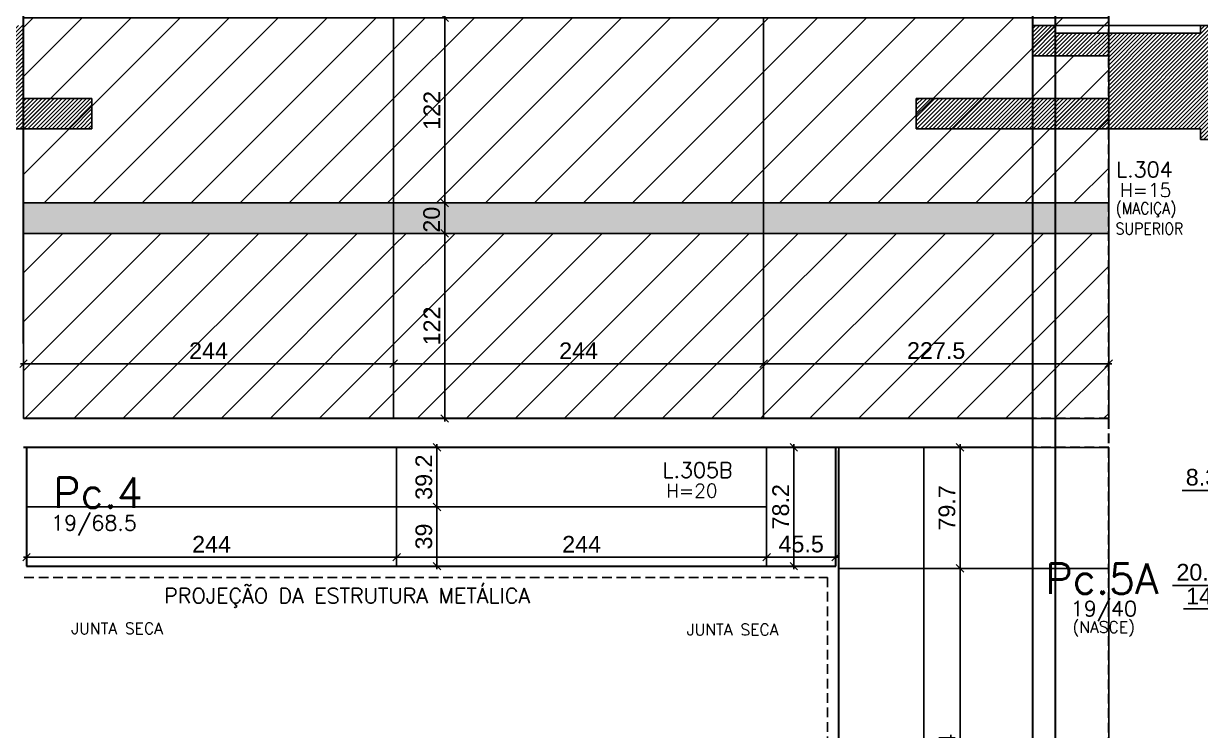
# Model space of a CAD drawing. Extents: x 534 to 8035, y 2354 to 7562.
# Drawn here: x 4209 to 4985, y 6268 to 6733 of the extents above; entities that cross this region are included whole.
import ezdxf

# ---------------------------------------------------------------- set-up
doc = ezdxf.new("R2010")
doc.units = 0
doc.linetypes.add('HIDDEN', pattern=[9.525, 6.35, -3.175])
doc.layers.get('0').update_dxf_attribs({"color": 9, "linetype": 'CONTINUOUS'})
doc.layers.get('DEFPOINTS').update_dxf_attribs({"linetype": 'CONTINUOUS'})
for name, color, linetype in [('CORTE-FORMA', 1, 'CONTINUOUS'), ('ESTRUTURA METALICA', 80, 'HIDDEN'), ('FO-TEXTO-LAJES', 152, 'CONTINUOUS'), ('Painéis', 200, 'CONTINUOUS'), ('Reaproveitamento', 251, 'CONTINUOUS'), ('TEXTO', 3, 'CONTINUOUS'), ('TIRAS REESCORAMENTO', 252, 'CONTINUOUS')]:
    doc.layers.add(name, color=color, linetype=linetype)
doc.layers.add('FO-Textos dos pilares', color=3, linetype='CONTINUOUS', lineweight=20)
doc.layers.add('FO-Vigas', color=2, linetype='CONTINUOUS', lineweight=30)
doc.styles.add('ARIAL', font='arial.ttf')
doc.styles.add('ROMANS', font='romans.shx')
doc.dimstyles.new('COTA LAJE', dxfattribs={"dimtxt": 11, "dimasz": 5, "dimexe": 2, "dimexo": 3, "dimgap": 3, "dimtad": 3, "dimdec": 1, "dimzin": 12, "dimdsep": 46, "dimtxsty": 'ARIAL', "dimblk": 'OBLIQUE', "dimcen": 10, "dimdle": 2, "dimclrd": 5, "dimclre": 5, "dimclrt": 2, "dimadec": 0, "dimazin": 3, "dimtfac": 1, "dimtdec": 1, "dimtmove": 0, "dimatfit": 3, "dimldrblk": 'OBLIQUE', "dimfxl": 1, "dimlwd": -1, "dimlwe": -1, "dimarcsym": 1})

# ---------------------------------------------------------------- blocks, each defined once
blk = doc.blocks.new('_Oblique')
at = {"color": 0, "linetype": 'ByBlock', "lineweight": -2}
blk.add_line((-0.5, -0.5), (0.5, 0.5), dxfattribs=at)
blk = doc.blocks.new('*D412')
at = {"layer": 'DEFPOINTS', "color": 0, "linetype": 'Continuous', "transparency": 16777216}
for p in [(4453.15, 6509.21), (4209.18, 6473.11), (4453.15, 6473.11)]:
    blk.add_point(p, dxfattribs=at)
at = {"layer": 'Painéis', "color": 5, "linetype": 'Continuous', "transparency": 16777216}
for p, q in [((4209.18, 6476.11), (4209.18, 6511.21)), ((4453.15, 6476.11), (4453.15, 6511.21)), ((4207.18, 6509.21), (4455.15, 6509.21))]:
    blk.add_line(p, q, dxfattribs=at)
at = {"layer": 'Painéis', "color": 5, "linetype": 'Continuous', "transparency": 16777216, "xscale": 5, "yscale": 5, "zscale": 5, "rotation": 180}
blk.add_blockref('_Oblique', (4209.18, 6509.21), dxfattribs=at)
at = {"layer": 'Painéis', "color": 5, "linetype": 'Continuous', "transparency": 16777216, "xscale": 5, "yscale": 5, "zscale": 5}
blk.add_blockref('_Oblique', (4453.15, 6509.21), dxfattribs=at)
at = {"layer": 'Painéis', "color": 2, "linetype": 'Continuous', "transparency": 16777216, "insert": (4331.16, 6517.73), "char_height": 11, "attachment_point": 5, "style": 'ARIAL'}
blk.add_mtext('244', dxfattribs=at)
blk = doc.blocks.new('*D413')
at = {"layer": 'DEFPOINTS', "color": 0, "linetype": 'Continuous', "transparency": 16777216}
for p in [(4697.15, 6509.21), (4453.15, 6473.11), (4697.15, 6473.11)]:
    blk.add_point(p, dxfattribs=at)
at = {"layer": 'Painéis', "color": 5, "linetype": 'Continuous', "transparency": 16777216}
for p, q in [((4453.15, 6476.11), (4453.15, 6511.21)), ((4697.15, 6476.11), (4697.15, 6511.21)), ((4451.15, 6509.21), (4699.15, 6509.21))]:
    blk.add_line(p, q, dxfattribs=at)
at = {"layer": 'Painéis', "color": 5, "linetype": 'Continuous', "transparency": 16777216, "xscale": 5, "yscale": 5, "zscale": 5, "rotation": 180}
blk.add_blockref('_Oblique', (4453.15, 6509.21), dxfattribs=at)
at = {"layer": 'Painéis', "color": 5, "linetype": 'Continuous', "transparency": 16777216, "xscale": 5, "yscale": 5, "zscale": 5}
blk.add_blockref('_Oblique', (4697.15, 6509.21), dxfattribs=at)
at = {"layer": 'Painéis', "color": 2, "linetype": 'Continuous', "transparency": 16777216, "insert": (4575.15, 6517.73), "char_height": 11, "attachment_point": 5, "style": 'ARIAL'}
blk.add_mtext('244', dxfattribs=at)
blk = doc.blocks.new('*D414')
at = {"layer": 'DEFPOINTS', "color": 0, "linetype": 'Continuous', "transparency": 16777216}
for p in [(4924.68, 6509.21), (4697.15, 6473.11), (4924.68, 6473.11)]:
    blk.add_point(p, dxfattribs=at)
at = {"layer": 'Painéis', "color": 5, "linetype": 'Continuous', "transparency": 16777216}
for p, q in [((4697.15, 6476.11), (4697.15, 6511.21)), ((4924.68, 6476.11), (4924.68, 6511.21)), ((4695.15, 6509.21), (4926.68, 6509.21))]:
    blk.add_line(p, q, dxfattribs=at)
at = {"layer": 'Painéis', "color": 5, "linetype": 'Continuous', "transparency": 16777216, "xscale": 5, "yscale": 5, "zscale": 5, "rotation": 180}
blk.add_blockref('_Oblique', (4697.15, 6509.21), dxfattribs=at)
at = {"layer": 'Painéis', "color": 5, "linetype": 'Continuous', "transparency": 16777216, "xscale": 5, "yscale": 5, "zscale": 5}
blk.add_blockref('_Oblique', (4924.68, 6509.21), dxfattribs=at)
at = {"layer": 'Painéis', "color": 2, "linetype": 'Continuous', "transparency": 16777216, "insert": (4810.91, 6517.83), "char_height": 11, "attachment_point": 5, "style": 'ARIAL'}
blk.add_mtext('227.5', dxfattribs=at)
blk = doc.blocks.new('*D415')
at = {"layer": 'DEFPOINTS', "color": 0, "linetype": 'Continuous', "transparency": 16777216}
for p in [(4453.18, 6595.11), (4486.91, 6595.11), (4453.15, 6473.11)]:
    blk.add_point(p, dxfattribs=at)
at = {"layer": 'Painéis', "color": 5, "linetype": 'Continuous', "transparency": 16777216}
for p, q in [((4486.91, 6471.11), (4486.91, 6597.11)), ((4456.18, 6595.11), (4488.91, 6595.11)), ((4456.15, 6473.11), (4488.91, 6473.11))]:
    blk.add_line(p, q, dxfattribs=at)
at = {"layer": 'Painéis', "color": 5, "linetype": 'Continuous', "transparency": 16777216, "xscale": 5, "yscale": 5, "zscale": 5}
for p, rotation in [((4486.91, 6595.11), 90), ((4486.91, 6473.11), 270)]:
    blk.add_blockref('_Oblique', p, dxfattribs=dict(at, rotation=rotation))
at = {"layer": 'Painéis', "color": 2, "linetype": 'Continuous', "transparency": 16777216, "insert": (4478.39, 6534.11), "char_height": 11, "attachment_point": 5, "rotation": 90, "style": 'ARIAL'}
blk.add_mtext('122', dxfattribs=at)
blk = doc.blocks.new('*D416')
at = {"layer": 'DEFPOINTS', "color": 0, "linetype": 'Continuous', "transparency": 16777216}
for p in [(4453.15, 6615.11), (4486.91, 6615.11), (4453.15, 6595.11)]:
    blk.add_point(p, dxfattribs=at)
at = {"layer": 'Painéis', "color": 5, "linetype": 'Continuous', "transparency": 16777216}
for p, q in [((4456.15, 6615.11), (4488.91, 6615.11)), ((4486.91, 6593.11), (4486.91, 6617.11)), ((4456.15, 6595.11), (4488.91, 6595.11))]:
    blk.add_line(p, q, dxfattribs=at)
at = {"layer": 'Painéis', "color": 5, "linetype": 'Continuous', "transparency": 16777216, "xscale": 5, "yscale": 5, "zscale": 5}
for p, rotation in [((4486.91, 6615.11), 90), ((4486.91, 6595.11), 270)]:
    blk.add_blockref('_Oblique', p, dxfattribs=dict(at, rotation=rotation))
at = {"layer": 'Painéis', "color": 2, "linetype": 'Continuous', "transparency": 16777216, "insert": (4478.3, 6604.11), "char_height": 11, "attachment_point": 5, "rotation": 90, "style": 'ARIAL'}
blk.add_mtext('20', dxfattribs=at)
blk = doc.blocks.new('*D417')
at = {"layer": 'DEFPOINTS', "color": 0, "linetype": 'Continuous', "transparency": 16777216}
for p in [(4453.15, 6737.11), (4486.91, 6737.11), (4453.15, 6615.11)]:
    blk.add_point(p, dxfattribs=at)
at = {"layer": 'Painéis', "color": 5, "linetype": 'Continuous', "transparency": 16777216}
for p, q in [((4456.15, 6737.11), (4488.91, 6737.11)), ((4486.91, 6613.11), (4486.91, 6739.11)), ((4456.15, 6615.11), (4488.91, 6615.11))]:
    blk.add_line(p, q, dxfattribs=at)
at = {"layer": 'Painéis', "color": 5, "linetype": 'Continuous', "transparency": 16777216, "xscale": 5, "yscale": 5, "zscale": 5}
for p, rotation in [((4486.91, 6737.11), 90), ((4486.91, 6615.11), 270)]:
    blk.add_blockref('_Oblique', p, dxfattribs=dict(at, rotation=rotation))
at = {"layer": 'Painéis', "color": 2, "linetype": 'Continuous', "transparency": 16777216, "insert": (4478.39, 6676.11), "char_height": 11, "attachment_point": 5, "rotation": 90, "style": 'ARIAL'}
blk.add_mtext('122', dxfattribs=at)
blk = doc.blocks.new('*D436')
at = {"layer": 'DEFPOINTS', "color": 0, "linetype": 'Continuous', "transparency": 16777216}
for p in [(5004.18, 6425.75), (5004.18, 6417.86), (5012.48, 6417.86)]:
    blk.add_point(p, dxfattribs=at)
at = {"layer": 'Painéis', "color": 5, "linetype": 'Continuous', "transparency": 16777216}
for p, q in [((5004.18, 6425.75), (4973.14, 6425.75)), ((5004.18, 6420.86), (5004.18, 6427.75)), ((5014.48, 6425.75), (5004.18, 6425.75)), ((5012.48, 6420.86), (5012.48, 6427.75))]:
    blk.add_line(p, q, dxfattribs=at)
at = {"layer": 'Painéis', "color": 5, "linetype": 'Continuous', "transparency": 16777216, "xscale": 5, "yscale": 5, "zscale": 5, "rotation": 180}
blk.add_blockref('_Oblique', (5004.18, 6425.75), dxfattribs=at)
at = {"layer": 'Painéis', "color": 5, "linetype": 'Continuous', "transparency": 16777216, "xscale": 5, "yscale": 5, "zscale": 5}
blk.add_blockref('_Oblique', (5012.48, 6425.75), dxfattribs=at)
at = {"layer": 'Painéis', "color": 2, "linetype": 'Continuous', "transparency": 16777216, "insert": (4986.16, 6434.37), "char_height": 11, "attachment_point": 5, "style": 'ARIAL'}
blk.add_mtext('8.3', dxfattribs=at)
blk = doc.blocks.new('*D470')
at = {"layer": 'DEFPOINTS', "color": 0, "linetype": 'Continuous', "transparency": 16777216}
for p in [(5006.68, 6390.86), (5027.18, 6390.86), (5006.68, 6363.16)]:
    blk.add_point(p, dxfattribs=at)
at = {"layer": 'Painéis', "color": 5, "linetype": 'Continuous', "transparency": 16777216}
for p, q in [((5006.68, 6387.86), (5006.68, 6361.16)), ((5027.18, 6387.86), (5027.18, 6361.16)), ((5006.68, 6363.16), (4966.84, 6363.16)), ((5029.18, 6363.16), (5006.68, 6363.16))]:
    blk.add_line(p, q, dxfattribs=at)
at = {"layer": 'Painéis', "color": 5, "linetype": 'Continuous', "transparency": 16777216, "xscale": 5, "yscale": 5, "zscale": 5, "rotation": 180}
blk.add_blockref('_Oblique', (5006.68, 6363.16), dxfattribs=at)
at = {"layer": 'Painéis', "color": 5, "linetype": 'Continuous', "transparency": 16777216, "xscale": 5, "yscale": 5, "zscale": 5}
blk.add_blockref('_Oblique', (5027.18, 6363.16), dxfattribs=at)
at = {"layer": 'Painéis', "color": 2, "linetype": 'Continuous', "transparency": 16777216, "insert": (4984.26, 6371.77), "char_height": 11, "attachment_point": 5, "style": 'ARIAL'}
blk.add_mtext('20.5', dxfattribs=at)
blk = doc.blocks.new('*D471')
at = {"layer": 'DEFPOINTS', "color": 0, "linetype": 'Continuous', "transparency": 16777216}
for p in [(5012.48, 6398.86), (5027.18, 6390.86), (5012.48, 6347.66)]:
    blk.add_point(p, dxfattribs=at)
at = {"layer": 'Painéis', "color": 5, "linetype": 'Continuous', "transparency": 16777216}
for p, q in [((5012.48, 6395.86), (5012.48, 6345.66)), ((5027.18, 6387.86), (5027.18, 6345.66)), ((5012.48, 6347.66), (4973.95, 6347.66)), ((5029.18, 6347.66), (5012.48, 6347.66))]:
    blk.add_line(p, q, dxfattribs=at)
at = {"layer": 'Painéis', "color": 5, "linetype": 'Continuous', "transparency": 16777216, "xscale": 5, "yscale": 5, "zscale": 5, "rotation": 180}
blk.add_blockref('_Oblique', (5012.48, 6347.66), dxfattribs=at)
at = {"layer": 'Painéis', "color": 5, "linetype": 'Continuous', "transparency": 16777216, "xscale": 5, "yscale": 5, "zscale": 5}
blk.add_blockref('_Oblique', (5027.18, 6347.66), dxfattribs=at)
at = {"layer": 'Painéis', "color": 2, "linetype": 'Continuous', "transparency": 16777216, "insert": (4990.72, 6356.18), "char_height": 11, "attachment_point": 5, "style": 'ARIAL'}
blk.add_mtext('14.7', dxfattribs=at)
blk = doc.blocks.new('*D670')
at = {"layer": 'DEFPOINTS', "color": 0, "linetype": 'Continuous', "transparency": 16777216}
for p in [(4455.15, 6381.76), (4211.15, 6375.86), (4455.15, 6375.86)]:
    blk.add_point(p, dxfattribs=at)
at = {"layer": 'Painéis', "color": 5, "linetype": 'Continuous', "transparency": 16777216}
for p, q in [((4209.15, 6381.76), (4457.15, 6381.76)), ((4211.15, 6378.86), (4211.15, 6383.76)), ((4455.15, 6378.86), (4455.15, 6383.76))]:
    blk.add_line(p, q, dxfattribs=at)
at = {"layer": 'Painéis', "color": 5, "linetype": 'Continuous', "transparency": 16777216, "xscale": 5, "yscale": 5, "zscale": 5, "rotation": 180}
blk.add_blockref('_Oblique', (4211.15, 6381.76), dxfattribs=at)
at = {"layer": 'Painéis', "color": 5, "linetype": 'Continuous', "transparency": 16777216, "xscale": 5, "yscale": 5, "zscale": 5}
blk.add_blockref('_Oblique', (4455.15, 6381.76), dxfattribs=at)
at = {"layer": 'Painéis', "color": 2, "linetype": 'Continuous', "transparency": 16777216, "insert": (4333.15, 6390.28), "char_height": 11, "attachment_point": 5, "style": 'ARIAL'}
blk.add_mtext('244', dxfattribs=at)
blk = doc.blocks.new('*D671')
at = {"layer": 'DEFPOINTS', "color": 0, "linetype": 'Continuous', "transparency": 16777216}
for p in [(4699.15, 6381.76), (4455.15, 6375.86), (4699.15, 6375.86)]:
    blk.add_point(p, dxfattribs=at)
at = {"layer": 'Painéis', "color": 5, "linetype": 'Continuous', "transparency": 16777216}
for p, q in [((4453.15, 6381.76), (4701.15, 6381.76)), ((4455.15, 6378.86), (4455.15, 6383.76)), ((4699.15, 6378.86), (4699.15, 6383.76))]:
    blk.add_line(p, q, dxfattribs=at)
at = {"layer": 'Painéis', "color": 5, "linetype": 'Continuous', "transparency": 16777216, "xscale": 5, "yscale": 5, "zscale": 5, "rotation": 180}
blk.add_blockref('_Oblique', (4455.15, 6381.76), dxfattribs=at)
at = {"layer": 'Painéis', "color": 5, "linetype": 'Continuous', "transparency": 16777216, "xscale": 5, "yscale": 5, "zscale": 5}
blk.add_blockref('_Oblique', (4699.15, 6381.76), dxfattribs=at)
at = {"layer": 'Painéis', "color": 2, "linetype": 'Continuous', "transparency": 16777216, "insert": (4577.15, 6390.28), "char_height": 11, "attachment_point": 5, "style": 'ARIAL'}
blk.add_mtext('244', dxfattribs=at)
blk = doc.blocks.new('*D672')
at = {"layer": 'DEFPOINTS', "color": 0, "linetype": 'Continuous', "transparency": 16777216}
for p in [(4455.15, 6414.86), (4481.77, 6414.86), (4455.15, 6375.86)]:
    blk.add_point(p, dxfattribs=at)
at = {"layer": 'Painéis', "color": 5, "linetype": 'Continuous', "transparency": 16777216}
for p, q in [((4458.15, 6414.86), (4483.77, 6414.86)), ((4481.77, 6373.86), (4481.77, 6416.86)), ((4458.15, 6375.86), (4483.77, 6375.86))]:
    blk.add_line(p, q, dxfattribs=at)
at = {"layer": 'Painéis', "color": 5, "linetype": 'Continuous', "transparency": 16777216, "xscale": 5, "yscale": 5, "zscale": 5}
for p, rotation in [((4481.77, 6414.86), 90), ((4481.77, 6375.86), 270)]:
    blk.add_blockref('_Oblique', p, dxfattribs=dict(at, rotation=rotation))
at = {"layer": 'Painéis', "color": 2, "linetype": 'Continuous', "transparency": 16777216, "insert": (4473.15, 6395.36), "char_height": 11, "attachment_point": 5, "rotation": 90, "style": 'ARIAL'}
blk.add_mtext('39', dxfattribs=at)
blk = doc.blocks.new('*D673')
at = {"layer": 'DEFPOINTS', "color": 0, "linetype": 'Continuous', "transparency": 16777216}
for p in [(4455.15, 6454.11), (4481.77, 6454.11), (4455.15, 6414.86)]:
    blk.add_point(p, dxfattribs=at)
at = {"layer": 'Painéis', "color": 5, "linetype": 'Continuous', "transparency": 16777216}
for p, q in [((4458.15, 6454.11), (4483.77, 6454.11)), ((4481.77, 6412.86), (4481.77, 6456.11)), ((4458.15, 6414.86), (4483.77, 6414.86))]:
    blk.add_line(p, q, dxfattribs=at)
at = {"layer": 'Painéis', "color": 5, "linetype": 'Continuous', "transparency": 16777216, "xscale": 5, "yscale": 5, "zscale": 5}
for p, rotation in [((4481.77, 6454.11), 90), ((4481.77, 6414.86), 270)]:
    blk.add_blockref('_Oblique', p, dxfattribs=dict(at, rotation=rotation))
at = {"layer": 'Painéis', "color": 2, "linetype": 'Continuous', "transparency": 16777216, "insert": (4473.15, 6434.49), "char_height": 11, "attachment_point": 5, "rotation": 90, "style": 'ARIAL'}
blk.add_mtext('39.2', dxfattribs=at)
blk = doc.blocks.new('*D674')
at = {"layer": 'DEFPOINTS', "color": 0, "linetype": 'Continuous', "transparency": 16777216}
for p in [(4744.68, 6381.76), (4699.15, 6375.86), (4744.68, 6375.86)]:
    blk.add_point(p, dxfattribs=at)
at = {"layer": 'Painéis', "color": 5, "linetype": 'Continuous', "transparency": 16777216}
for p, q in [((4697.15, 6381.76), (4746.68, 6381.76)), ((4699.15, 6378.86), (4699.15, 6383.76)), ((4744.68, 6378.86), (4744.68, 6383.76))]:
    blk.add_line(p, q, dxfattribs=at)
at = {"layer": 'Painéis', "color": 5, "linetype": 'Continuous', "transparency": 16777216, "xscale": 5, "yscale": 5, "zscale": 5, "rotation": 180}
blk.add_blockref('_Oblique', (4699.15, 6381.76), dxfattribs=at)
at = {"layer": 'Painéis', "color": 5, "linetype": 'Continuous', "transparency": 16777216, "xscale": 5, "yscale": 5, "zscale": 5}
blk.add_blockref('_Oblique', (4744.68, 6381.76), dxfattribs=at)
at = {"layer": 'Painéis', "color": 2, "linetype": 'Continuous', "transparency": 16777216, "insert": (4721.91, 6390.35), "char_height": 11, "attachment_point": 5, "style": 'ARIAL'}
blk.add_mtext('45.5', dxfattribs=at)
blk = doc.blocks.new('*D675')
at = {"layer": 'DEFPOINTS', "color": 0, "linetype": 'Continuous', "transparency": 16777216}
for p in [(4699.15, 6454.11), (4717.08, 6454.11), (4699.15, 6375.86)]:
    blk.add_point(p, dxfattribs=at)
at = {"layer": 'Painéis', "color": 5, "linetype": 'Continuous', "transparency": 16777216}
for p, q in [((4702.15, 6454.11), (4719.08, 6454.11)), ((4717.08, 6373.86), (4717.08, 6456.11)), ((4702.15, 6375.86), (4719.08, 6375.86))]:
    blk.add_line(p, q, dxfattribs=at)
at = {"layer": 'Painéis', "color": 5, "linetype": 'Continuous', "transparency": 16777216, "xscale": 5, "yscale": 5, "zscale": 5}
for p, rotation in [((4717.08, 6454.11), 90), ((4717.08, 6375.86), 270)]:
    blk.add_blockref('_Oblique', p, dxfattribs=dict(at, rotation=rotation))
at = {"layer": 'Painéis', "color": 2, "linetype": 'Continuous', "transparency": 16777216, "insert": (4708.46, 6414.99), "char_height": 11, "attachment_point": 5, "rotation": 90, "style": 'ARIAL'}
blk.add_mtext('78.2', dxfattribs=at)
blk = doc.blocks.new('*D683')
at = {"layer": 'DEFPOINTS', "color": 0, "linetype": 'Continuous', "transparency": 16777216}
for p in [(4802.68, 6454.11), (4802.68, 6374.36), (4826.67, 6374.36)]:
    blk.add_point(p, dxfattribs=at)
at = {"layer": 'Painéis', "color": 5, "linetype": 'Continuous', "transparency": 16777216}
for p, q in [((4805.68, 6454.11), (4828.67, 6454.11)), ((4826.67, 6456.11), (4826.67, 6372.36)), ((4805.68, 6374.36), (4828.67, 6374.36))]:
    blk.add_line(p, q, dxfattribs=at)
at = {"layer": 'Painéis', "color": 5, "linetype": 'Continuous', "transparency": 16777216, "xscale": 5, "yscale": 5, "zscale": 5}
for p, rotation in [((4826.67, 6454.11), 90), ((4826.67, 6374.36), 270)]:
    blk.add_blockref('_Oblique', p, dxfattribs=dict(at, rotation=rotation))
at = {"layer": 'Painéis', "color": 2, "linetype": 'Continuous', "transparency": 16777216, "insert": (4818.06, 6414.24), "char_height": 11, "attachment_point": 5, "rotation": 90, "style": 'ARIAL'}
blk.add_mtext('79.7', dxfattribs=at)
blk = doc.blocks.new('*D684')
at = {"layer": 'DEFPOINTS', "color": 0, "linetype": 'Continuous', "transparency": 16777216}
for p in [(4802.68, 6374.36), (4802.68, 6130.36), (4826.67, 6130.36)]:
    blk.add_point(p, dxfattribs=at)
at = {"layer": 'Painéis', "color": 5, "linetype": 'Continuous', "transparency": 16777216}
for p, q in [((4805.68, 6374.36), (4828.67, 6374.36)), ((4826.67, 6376.36), (4826.67, 6128.36)), ((4805.68, 6130.36), (4828.67, 6130.36))]:
    blk.add_line(p, q, dxfattribs=at)
at = {"layer": 'Painéis', "color": 5, "linetype": 'Continuous', "transparency": 16777216, "xscale": 5, "yscale": 5, "zscale": 5}
for p, rotation in [((4826.67, 6374.36), 90), ((4826.67, 6130.36), 270)]:
    blk.add_blockref('_Oblique', p, dxfattribs=dict(at, rotation=rotation))
at = {"layer": 'Painéis', "color": 2, "linetype": 'Continuous', "transparency": 16777216, "insert": (4818.15, 6252.36), "char_height": 11, "attachment_point": 5, "rotation": 90, "style": 'ARIAL'}
blk.add_mtext('244', dxfattribs=at)

msp = doc.modelspace()

# ---------------------------------------------------------------- hatches: boundary and pattern name
at = {"layer": 'CORTE-FORMA'}
h = msp.add_hatch(dxfattribs=at)
h.set_pattern_fill('ANSI31', color=70, scale=15)
h.set_pattern_definition([(45, (1811.6567, 3338.154), (-1.3258252, 1.3258252), [])])
h.paths.add_polyline_path([(4145.04, 6684.03), (4145.04, 6664.03), (4190.18, 6664.03), (4190.18, 6684.03)])
h.paths.add_polyline_path([(4190.18, 6664.03), (4199.68, 6664.03), (4199.68, 6732.03), (4190.18, 6732.03), (4190.18, 6684.03)])
h.paths.add_polyline_path([(4199.68, 6664.03), (4209.18, 6664.03), (4209.18, 6684.03), (4209.18, 6732.03), (4209.15, 6732.03), (4199.68, 6732.03)])
h.paths.add_polyline_path([(4209.18, 6664.03), (4254.32, 6664.03), (4254.32, 6684.03), (4209.18, 6684.03)])
h = msp.add_hatch(dxfattribs=at)
h.set_pattern_fill('ANSI31', color=70, scale=15)
h.set_pattern_definition([(45, (1811.6567, 4287.5142), (-1.3258252, 1.3258252), [])])
h.paths.add_polyline_path([(4985.18, 6657.03), (4985.18, 6664.03), (4797.78, 6664.03), (4797.78, 6684.03), (4924.68, 6684.03), (4924.68, 6712.03), (4874.68, 6712.03), (4874.68, 6732.03), (4889.68, 6732.03), (4889.68, 6727.03), (4894.68, 6727.03), (4985.18, 6727.03), (4985.18, 6732.03), (5064.18, 6732.03), (5064.18, 6717.03), (5004.18, 6717.03), (5004.18, 6657.03)])
at = {"layer": 'Reaproveitamento', "linetype": 'Continuous'}
h = msp.add_hatch(dxfattribs=at)
h.set_pattern_fill('ANSI31', color=256, scale=7.2)
h.paths.add_polyline_path([(4209.15, 6615.11), (4453.15, 6615.11), (4453.15, 6737.11), (4209.15, 6737.11)])
h = msp.add_hatch(dxfattribs=at)
h.set_pattern_fill('ANSI31', color=256, scale=7.2)
h.paths.add_polyline_path([(4453.15, 6615.11), (4697.15, 6615.11), (4697.15, 6737.11), (4453.15, 6737.11)])
h.paths.add_polyline_path([(4489.92, 6660.11), (4489.92, 6691.25), (4467.25, 6691.25), (4467.25, 6660.11)], flags=24)
h = msp.add_hatch(dxfattribs=at)
h.set_pattern_fill('ANSI31', color=256, scale=7.2)
h.paths.add_polyline_path([(4697.15, 6737.11), (4924.68, 6737.11), (4924.68, 6615.11), (4697.15, 6615.11)])
h = msp.add_hatch(dxfattribs=at)
h.set_pattern_fill('ANSI31', color=256, scale=7.2)
h.paths.add_polyline_path([(4209.15, 6473.11), (4453.15, 6473.11), (4453.15, 6595.11), (4209.15, 6595.11)])
h = msp.add_hatch(dxfattribs=at)
h.set_pattern_fill('ANSI31', color=256, scale=7.2)
h.paths.add_polyline_path([(4453.15, 6473.11), (4697.15, 6473.11), (4697.15, 6595.11), (4453.15, 6595.11)])
h.paths.add_polyline_path([(4489.92, 6518.11), (4489.92, 6549.25), (4467.25, 6549.25), (4467.25, 6518.11)], flags=24)
h = msp.add_hatch(dxfattribs=at)
h.set_pattern_fill('ANSI31', color=256, scale=7.2)
h.paths.add_polyline_path([(4697.15, 6595.11), (4924.68, 6595.11), (4924.68, 6473.11), (4697.15, 6473.11)])
at = {"layer": 'TIRAS REESCORAMENTO', "linetype": 'Continuous'}
for points in [[(4209.18, 6595.11), (4453.18, 6595.11), (4453.18, 6615.11), (4209.18, 6615.11)], [(4453.18, 6615.11), (4697.15, 6615.11), (4697.15, 6595.11), (4453.18, 6595.11)], [(4697.15, 6615.11), (4924.68, 6615.11), (4924.68, 6595.11), (4697.15, 6595.11)]]:
    msp.add_hatch(color=256, dxfattribs=at).paths.add_polyline_path(points)

# ---------------------------------------------------------------- linework, layer by layer
at = {"layer": 'CORTE-FORMA'}
for p, q in [((4209.18, 6732.03), (4209.18, 6684.03)), ((4874.68, 6732.03), (4874.68, 6712.03)), ((4889.68, 6732.03), (4874.68, 6732.03)), ((4889.68, 6727.03), (4889.68, 6732.03)), ((5064.18, 6732.03), (4985.18, 6732.03)), ((4985.18, 6732.03), (4985.18, 6727.03)), ((4985.18, 6727.03), (4889.68, 6727.03)), ((4924.68, 6712.03), (4874.68, 6712.03)), ((4924.68, 6712.03), (4924.68, 6684.03)), ((4209.18, 6684.03), (4254.32, 6684.03)), ((4797.78, 6684.03), (4924.68, 6684.03)), ((4254.32, 6664.03), (4145.04, 6664.03)), ((4797.78, 6664.03), (4985.18, 6664.03)), ((4985.18, 6664.03), (4985.18, 6657.03)), ((5004.18, 6657.03), (4985.18, 6657.03))]:
    msp.add_line(p, q, dxfattribs=at)
at = {"layer": 'CORTE-FORMA', "color": 8}
msp.add_line((4985.18, 6732.03), (4889.68, 6732.03), dxfattribs=at)
at = {"layer": 'CORTE-FORMA', "color": 70}
for p, q in [((4254.32, 6664.03), (4254.32, 6684.03)), ((4797.78, 6664.03), (4797.78, 6684.03))]:
    msp.add_line(p, q, dxfattribs=at)
at = {"layer": 'ESTRUTURA METALICA', "linetype": 'HIDDEN'}
for p, q in [((4209.68, 6368.36), (4739.18, 6368.36)), ((4739.18, 6368.36), (4739.18, 5142.36))]:
    msp.add_line(p, q, dxfattribs=at)
at = {"layer": 'FO-Vigas'}
for p, q in [((4874.68, 5154.36), (4874.68, 7080.09)), ((4889.68, 5181.33), (4889.68, 7080.32)), ((4209.18, 6522.61), (4209.18, 6868.86)), ((4874.68, 6473.11), (4209.15, 6473.11)), ((4874.68, 6454.11), (4209.15, 6454.11)), ((4211.15, 6454.11), (4211.15, 6375.86)), ((4744.68, 6375.86), (4744.68, 6454.11)), ((4746.68, 5154.36), (4746.68, 6452.11)), ((4211.15, 6375.86), (4744.68, 6375.86))]:
    msp.add_line(p, q, dxfattribs=at)
at = {"layer": 'FO-Vigas', "linetype": 'HIDDEN'}
for p, q in [((4924.68, 5142.36), (4924.68, 7080.66)), ((4924.68, 6473.11), (4874.68, 6473.11)), ((4924.68, 6454.11), (4874.68, 6454.11))]:
    msp.add_line(p, q, dxfattribs=at)
at = {"layer": 'Painéis', "linetype": 'Continuous'}
for points in [[(4209.15, 6615.11), (4453.15, 6615.11), (4453.15, 6737.11), (4209.15, 6737.11)], [(4453.15, 6615.11), (4697.15, 6615.11), (4697.15, 6737.11), (4453.15, 6737.11)], [(4697.15, 6737.11), (4924.68, 6737.11), (4924.68, 6615.11), (4697.15, 6615.11)], [(4209.18, 6595.11), (4453.18, 6595.11), (4453.18, 6615.11), (4209.18, 6615.11)], [(4453.18, 6615.11), (4697.15, 6615.11), (4697.15, 6595.11), (4453.18, 6595.11)], [(4697.15, 6615.11), (4924.68, 6615.11), (4924.68, 6595.11), (4697.15, 6595.11)], [(4209.15, 6473.11), (4453.15, 6473.11), (4453.15, 6595.11), (4209.15, 6595.11)], [(4453.15, 6473.11), (4697.15, 6473.11), (4697.15, 6595.11), (4453.15, 6595.11)], [(4697.15, 6595.11), (4924.68, 6595.11), (4924.68, 6473.11), (4697.15, 6473.11)], [(4211.15, 6414.86), (4455.15, 6414.86), (4455.15, 6454.11), (4211.15, 6454.11)], [(4455.15, 6414.86), (4699.15, 6414.86), (4699.15, 6454.11), (4455.15, 6454.11)], [(4699.15, 6375.86), (4744.68, 6375.86), (4744.68, 6454.11), (4699.15, 6454.11)], [(4746.68, 6374.36), (4802.68, 6374.36), (4802.68, 6454.11), (4746.68, 6454.11)], [(4802.68, 6374.36), (4924.68, 6374.36), (4924.68, 6454.11), (4802.68, 6454.11)], [(4211.15, 6375.86), (4455.15, 6375.86), (4455.15, 6414.86), (4211.15, 6414.86)], [(4455.15, 6375.86), (4699.15, 6375.86), (4699.15, 6414.86), (4455.15, 6414.86)], [(4802.68, 6374.36), (4746.68, 6374.36), (4746.68, 6130.36), (4802.68, 6130.36)], [(4924.68, 6130.36), (4802.68, 6130.36), (4802.68, 6374.36), (4924.68, 6374.36)]]:
    msp.add_lwpolyline(points, close=True, dxfattribs=at)

# ---------------------------------------------------------------- texts
at = {"layer": 'FO-TEXTO-LAJES', "style": 'ROMANS'}
for s, p in [('L.304', (4929.6, 6632.15)), ('L.305B', (4630.42, 6434.14))]:
    msp.add_text(s, height=10, dxfattribs=at).set_placement(p)
at = {"layer": 'FO-TEXTO-LAJES', "color": 3, "style": 'ROMANS'}
for s, p in [('H=15', (4932.03, 6619.06)), ('H=20', (4632.85, 6421.06))]:
    msp.add_text(s, height=9, dxfattribs=at).set_placement(p)
at = {"layer": 'FO-TEXTO-LAJES', "color": 4, "style": 'ROMANS', "width": 0.9}
for s, p in [('(MACIÇA)', (4929.28, 6607.85)), ('SUPERIOR', (4929.28, 6594.43))]:
    msp.add_text(s, height=7.5, dxfattribs=at).set_placement(p)
at = {"layer": 'FO-Textos dos pilares', "color": 1, "style": 'ROMANS'}
for s, p in [('Pc.4', (4228.72, 6414.21)), ('Pc.5A', (4882.93, 6357.54))]:
    msp.add_text(s, height=20, dxfattribs=at).set_placement(p)
at = {"layer": 'FO-Textos dos pilares', "color": 3, "style": 'ROMANS'}
for s, p in [('19/68.5', (4227.35, 6399.32)), ('19/40', (4899.65, 6342.85))]:
    msp.add_text(s, height=10, dxfattribs=at).set_placement(p)
at = {"layer": 'FO-Textos dos pilares', "color": 4, "style": 'ROMANS'}
msp.add_text('(NASCE)', height=7.5, dxfattribs=at).set_placement((4900.8, 6331.99))
at = {"layer": 'TEXTO', "color": 3, "style": 'ROMANS'}
msp.add_text('PROJEÇÃO DA ESTRUTURA METÁLICA', height=10, dxfattribs=at).set_placement((4301.89, 6351.42))
at = {"layer": 'TEXTO', "color": 4, "style": 'ROMANS'}
for p in [(4240.67, 6331.1), (4646.48, 6330.3)]:
    msp.add_text('JUNTA SECA', height=7.5, dxfattribs=at).set_placement(p)

# ---------------------------------------------------------------- dimensions: what is measured, and where the dimension line sits
at = {"layer": 'Painéis', "linetype": 'Continuous'}
for base, p1, p2, picture, middle in [((4486.91, 6737.11), (4453.15, 6615.11), (4453.15, 6737.11), '*D417', (4478.39, 6676.11)), ((4486.91, 6595.11), (4453.15, 6473.11), (4453.18, 6595.11), '*D415', (4478.39, 6534.11)), ((4481.771619, 6454.111005), (4455.147354, 6414.861007), (4455.147354, 6454.111005), '*D673', (4473.151565, 6434.486006)), ((4717.077893, 6454.111005), (4699.147354, 6375.861007), (4699.147354, 6454.111005), '*D675', (4708.46159, 6414.986006)), ((4826.67230936, 6374.36100512), (4802.68123662, 6454.11100512), (4802.68123662, 6374.36100512), '*D683', (4818.05600649, 6414.23600512)), ((4481.77, 6414.86), (4455.15, 6375.86), (4455.15, 6414.86), '*D672', (4473.15, 6395.36))]:
    dim = msp.add_linear_dim(base=base, p1=p1, p2=p2, angle=90, dimstyle='COTA LAJE', dxfattribs=at)
    dim.commit()
    dim.dimension.update_dxf_attribs({"geometry": picture, "text_midpoint": middle})
dim = msp.add_linear_dim(base=(4486.91, 6615.11), p1=(4453.15, 6595.11), p2=(4453.15, 6615.11), angle=90, dimstyle='COTA LAJE', dxfattribs=at)
dim.commit()
dim.dimension.update_dxf_attribs({"geometry": '*D416', "text_midpoint": (4486.91, 6604.11), "dimtype": 160})
for base, p1, p2, picture, middle in [((4453.15, 6509.21), (4209.18, 6473.11), (4453.15, 6473.11), '*D412', (4331.16, 6517.73)), ((4697.15, 6509.21), (4453.15, 6473.11), (4697.15, 6473.11), '*D413', (4575.15, 6517.73)), ((4924.68, 6509.21), (4697.15, 6473.11), (4924.68, 6473.11), '*D414', (4810.91, 6517.83)), ((5004.18, 6425.75), (5012.48, 6417.86), (5004.18, 6417.86), '*D436', (4986.16, 6434.37)), ((4455.15, 6381.76), (4211.15, 6375.86), (4455.15, 6375.86), '*D670', (4333.15, 6390.28)), ((4699.15, 6381.76), (4455.15, 6375.86), (4699.15, 6375.86), '*D671', (4577.15, 6390.28)), ((4744.68, 6381.76), (4699.15, 6375.86), (4744.68, 6375.86), '*D674', (4721.91, 6390.35)), ((5012.48, 6347.66), (5027.18, 6390.86), (5012.48, 6398.86), '*D471', (4990.72, 6356.18)), ((5006.68, 6363.16), (5027.18, 6390.86), (5006.68, 6390.86), '*D470', (4984.26, 6371.77))]:
    dim = msp.add_linear_dim(base=base, p1=p1, p2=p2, dimstyle='COTA LAJE', dxfattribs=at)
    dim.commit()
    dim.dimension.update_dxf_attribs({"geometry": picture, "text_midpoint": middle})
dim = msp.add_linear_dim(base=(4826.67, 6130.36), p1=(4802.68, 6374.36), p2=(4802.68, 6130.36), angle=90, dimstyle='COTA LAJE', override={"dimtmove": 1}, dxfattribs=at)
dim.commit()
dim.dimension.update_dxf_attribs({"geometry": '*D684', "text_midpoint": (4818.15, 6252.36)})

doc.saveas('drawing.dxf')
